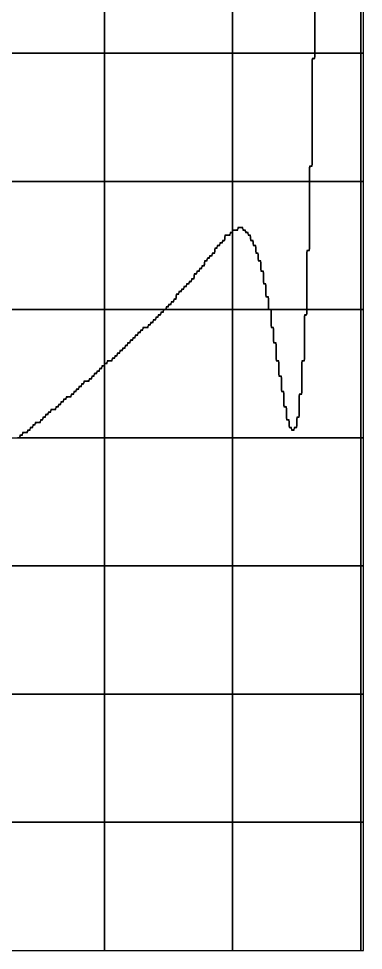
# Model space of a CAD drawing. Header units: metres. Extents: x -2.2 to 1, y -5.2 to 5.1.
# Drawn here: x 0.668 to 1.005, y -5.16 to -4.252 of the extents above; entities that cross this region are included whole.
import ezdxf

# ---------------------------------------------------------------- set-up
doc = ezdxf.new("R2010")
doc.units = ezdxf.units.M

msp = doc.modelspace()

# ---------------------------------------------------------------- linework, layer by layer
at = {"layer": '10', "color": 2}
for points in [[(0.95707, -4.2855, 0), (1.00207, -4.2855, 0), (1.00207, -4.1605, 0), (0.95707, -4.1605, 0), (0.95707, -4.2855, 0)], [(1.00207, -4.2855, 0), (1.00457, -4.2855, 0), (1.00457, -4.1605, 0), (1.00207, -4.1605, 0), (1.00207, -4.2855, 0)], [(0.95207, -4.4105, 0), (1.00207, -4.4105, 0), (1.00207, -4.2855, 0), (0.95707, -4.2855, 0), (0.95707, -4.28925, 0), (0.95582, -4.2905, 0), (0.95457, -4.2905, 0), (0.95457, -4.39425, 0), (0.95332, -4.3955, 0), (0.95207, -4.3955, 0), (0.95207, -4.4105, 0)], [(1.00207, -4.4105, 0), (1.00457, -4.4105, 0), (1.00457, -4.2855, 0), (1.00207, -4.2855, 0), (1.00207, -4.4105, 0)], [(0.94957, -4.5355, 0), (1.00207, -4.5355, 0), (1.00207, -4.4105, 0), (0.95207, -4.4105, 0), (0.95207, -4.47675, 0), (0.95082, -4.478, 0), (0.94957, -4.478, 0), (0.94957, -4.5355, 0)], [(1.00207, -4.5355, 0), (1.00457, -4.5355, 0), (1.00457, -4.4105, 0), (1.00207, -4.4105, 0), (1.00207, -4.5355, 0)], [(0.81207, -4.5355, 0), (0.87707, -4.5355, 0), (0.87707, -4.4605, 0), (0.87457, -4.4605, 0), (0.87457, -4.46175, 0), (0.87332, -4.463, 0), (0.86957, -4.463, 0), (0.86957, -4.46675, 0), (0.86832, -4.468, 0), (0.86707, -4.468, 0), (0.86707, -4.46925, 0), (0.86582, -4.4705, 0), (0.86457, -4.4705, 0), (0.86457, -4.47175, 0), (0.86332, -4.473, 0), (0.86207, -4.473, 0), (0.86207, -4.47425, 0), (0.86082, -4.4755, 0), (0.85957, -4.4755, 0), (0.85957, -4.47925, 0), (0.85832, -4.4805, 0), (0.85707, -4.4805, 0), (0.85707, -4.48175, 0), (0.85582, -4.483, 0), (0.85457, -4.483, 0), (0.85457, -4.48425, 0), (0.85332, -4.4855, 0), (0.85207, -4.4855, 0), (0.85207, -4.48675, 0), (0.85082, -4.488, 0), (0.84957, -4.488, 0), (0.84957, -4.49175, 0), (0.84832, -4.493, 0), (0.84707, -4.493, 0), (0.84707, -4.49425, 0), (0.84582, -4.4955, 0), (0.84457, -4.4955, 0), (0.84457, -4.49675, 0), (0.84332, -4.498, 0), (0.84207, -4.498, 0), (0.84207, -4.49925, 0), (0.84082, -4.5005, 0), (0.83957, -4.5005, 0), (0.83957, -4.50425, 0), (0.83832, -4.5055, 0), (0.83707, -4.5055, 0), (0.83707, -4.50675, 0), (0.83582, -4.508, 0), (0.83457, -4.508, 0), (0.83457, -4.50925, 0), (0.83332, -4.5105, 0), (0.83207, -4.5105, 0), (0.83207, -4.51175, 0), (0.83082, -4.513, 0), (0.82957, -4.513, 0), (0.82957, -4.51425, 0), (0.82832, -4.5155, 0), (0.82707, -4.5155, 0), (0.82707, -4.51675, 0), (0.82582, -4.518, 0), (0.82457, -4.518, 0), (0.82457, -4.51925, 0), (0.82332, -4.5205, 0), (0.82207, -4.5205, 0), (0.82207, -4.52425, 0), (0.82082, -4.5255, 0), (0.81957, -4.5255, 0), (0.81957, -4.52675, 0), (0.81832, -4.528, 0), (0.81707, -4.528, 0), (0.81707, -4.52925, 0), (0.81582, -4.5305, 0), (0.81457, -4.5305, 0), (0.81457, -4.53175, 0), (0.81332, -4.533, 0), (0.81207, -4.533, 0), (0.81207, -4.5355, 0)], [(0.87707, -4.5355, 0), (0.91207, -4.5355, 0), (0.91207, -4.523, 0), (0.91082, -4.523, 0), (0.90957, -4.52175, 0), (0.90957, -4.5105, 0), (0.90832, -4.5105, 0), (0.90707, -4.50925, 0), (0.90707, -4.498, 0), (0.90582, -4.498, 0), (0.90457, -4.49675, 0), (0.90457, -4.488, 0), (0.90332, -4.488, 0), (0.90207, -4.48675, 0), (0.90207, -4.4805, 0), (0.90082, -4.4805, 0), (0.89957, -4.47925, 0), (0.89957, -4.473, 0), (0.89832, -4.473, 0), (0.89707, -4.47175, 0), (0.89707, -4.468, 0), (0.89582, -4.468, 0), (0.89457, -4.46675, 0), (0.89457, -4.463, 0), (0.89332, -4.463, 0), (0.89207, -4.46175, 0), (0.89207, -4.4605, 0), (0.89082, -4.4605, 0), (0.88957, -4.45925, 0), (0.88957, -4.458, 0), (0.88832, -4.458, 0), (0.88707, -4.45675, 0), (0.88707, -4.4555, 0), (0.88207, -4.4555, 0), (0.88207, -4.45675, 0), (0.88082, -4.458, 0), (0.87707, -4.458, 0), (0.87707, -4.5355, 0)], [(0.75207, -4.6605, 0), (0.87707, -4.6605, 0), (0.87707, -4.5355, 0), (0.80957, -4.5355, 0), (0.80957, -4.53675, 0), (0.80832, -4.538, 0), (0.80707, -4.538, 0), (0.80707, -4.53925, 0), (0.80582, -4.5405, 0), (0.80457, -4.5405, 0), (0.80457, -4.54175, 0), (0.80332, -4.543, 0), (0.80207, -4.543, 0), (0.80207, -4.54425, 0), (0.80082, -4.5455, 0), (0.79957, -4.5455, 0), (0.79957, -4.54675, 0), (0.79832, -4.548, 0), (0.79707, -4.548, 0), (0.79707, -4.54925, 0), (0.79582, -4.5505, 0), (0.79457, -4.5505, 0), (0.79457, -4.55175, 0), (0.79332, -4.553, 0), (0.78957, -4.553, 0), (0.78957, -4.55425, 0), (0.78832, -4.5555, 0), (0.78707, -4.5555, 0), (0.78707, -4.55675, 0), (0.78582, -4.558, 0), (0.78457, -4.558, 0), (0.78457, -4.55925, 0), (0.78332, -4.5605, 0), (0.78207, -4.5605, 0), (0.78207, -4.56175, 0), (0.78082, -4.563, 0), (0.77957, -4.563, 0), (0.77957, -4.56425, 0), (0.77832, -4.5655, 0), (0.77707, -4.5655, 0), (0.77707, -4.56675, 0), (0.77582, -4.568, 0), (0.77457, -4.568, 0), (0.77457, -4.56925, 0), (0.77332, -4.5705, 0), (0.77207, -4.5705, 0), (0.77207, -4.57175, 0), (0.77082, -4.573, 0), (0.76957, -4.573, 0), (0.76957, -4.57425, 0), (0.76832, -4.5755, 0), (0.76707, -4.5755, 0), (0.76707, -4.57675, 0), (0.76582, -4.578, 0), (0.76457, -4.578, 0), (0.76457, -4.57925, 0), (0.76332, -4.5805, 0), (0.76207, -4.5805, 0), (0.76207, -4.58175, 0), (0.76082, -4.583, 0), (0.75957, -4.583, 0), (0.75957, -4.58425, 0), (0.75832, -4.5855, 0), (0.75457, -4.5855, 0), (0.75457, -4.58675, 0), (0.75332, -4.588, 0), (0.75207, -4.588, 0), (0.75207, -4.6605, 0)], [(0.87707, -4.6605, 0), (1.00207, -4.6605, 0), (1.00207, -4.5355, 0), (0.94957, -4.5355, 0), (0.94957, -4.53925, 0), (0.94832, -4.5405, 0), (0.94707, -4.5405, 0), (0.94707, -4.58425, 0), (0.94582, -4.5855, 0), (0.94457, -4.5855, 0), (0.94457, -4.61675, 0), (0.94332, -4.618, 0), (0.94207, -4.618, 0), (0.94207, -4.63925, 0), (0.94082, -4.6405, 0), (0.93957, -4.6405, 0), (0.93957, -4.64925, 0), (0.93832, -4.6505, 0), (0.93707, -4.6505, 0), (0.93707, -4.65175, 0), (0.93582, -4.653, 0), (0.93457, -4.65175, 0), (0.93457, -4.6505, 0), (0.93332, -4.6505, 0), (0.93207, -4.64925, 0), (0.93207, -4.643, 0), (0.93082, -4.643, 0), (0.92957, -4.64175, 0), (0.92957, -4.6305, 0), (0.92832, -4.6305, 0), (0.92707, -4.62925, 0), (0.92707, -4.6155, 0), (0.92582, -4.6155, 0), (0.92457, -4.61425, 0), (0.92457, -4.6005, 0), (0.92332, -4.6005, 0), (0.92207, -4.59925, 0), (0.92207, -4.5855, 0), (0.92082, -4.5855, 0), (0.91957, -4.58425, 0), (0.91957, -4.568, 0), (0.91832, -4.568, 0), (0.91707, -4.56675, 0), (0.91707, -4.553, 0), (0.91582, -4.553, 0), (0.91457, -4.55175, 0), (0.91457, -4.5355, 0), (0.87707, -4.5355, 0), (0.87707, -4.6605, 0)], [(1.00207, -4.6605, 0), (1.00457, -4.6605, 0), (1.00457, -4.5355, 0), (1.00207, -4.5355, 0), (1.00207, -4.6605, 0)], [(0.66957, -4.6605, 0), (0.75207, -4.6605, 0), (0.75207, -4.5905, 0), (0.74957, -4.5905, 0), (0.74957, -4.59175, 0), (0.74832, -4.593, 0), (0.74707, -4.593, 0), (0.74707, -4.59425, 0), (0.74582, -4.5955, 0), (0.74457, -4.5955, 0), (0.74457, -4.59675, 0), (0.74332, -4.598, 0), (0.74207, -4.598, 0), (0.74207, -4.59925, 0), (0.74082, -4.6005, 0), (0.73957, -4.6005, 0), (0.73957, -4.60175, 0), (0.73832, -4.603, 0), (0.73707, -4.603, 0), (0.73707, -4.60425, 0), (0.73582, -4.6055, 0), (0.73207, -4.6055, 0), (0.73207, -4.60675, 0), (0.73082, -4.608, 0), (0.72957, -4.608, 0), (0.72957, -4.60925, 0), (0.72832, -4.6105, 0), (0.72707, -4.6105, 0), (0.72707, -4.61175, 0), (0.72582, -4.613, 0), (0.72457, -4.613, 0), (0.72457, -4.61425, 0), (0.72332, -4.6155, 0), (0.72207, -4.6155, 0), (0.72207, -4.61675, 0), (0.72082, -4.618, 0), (0.71957, -4.618, 0), (0.71957, -4.61925, 0), (0.71832, -4.6205, 0), (0.71457, -4.6205, 0), (0.71457, -4.62175, 0), (0.71332, -4.623, 0), (0.71207, -4.623, 0), (0.71207, -4.62425, 0), (0.71082, -4.6255, 0), (0.70957, -4.6255, 0), (0.70957, -4.62675, 0), (0.70832, -4.628, 0), (0.70707, -4.628, 0), (0.70707, -4.62925, 0), (0.70582, -4.6305, 0), (0.70457, -4.6305, 0), (0.70457, -4.63175, 0), (0.70332, -4.633, 0), (0.69957, -4.633, 0), (0.69957, -4.63425, 0), (0.69832, -4.6355, 0), (0.69707, -4.6355, 0), (0.69707, -4.63675, 0), (0.69582, -4.638, 0), (0.69457, -4.638, 0), (0.69457, -4.63925, 0), (0.69332, -4.6405, 0), (0.69207, -4.6405, 0), (0.69207, -4.64175, 0), (0.69082, -4.643, 0), (0.68957, -4.643, 0), (0.68957, -4.64425, 0), (0.68832, -4.6455, 0), (0.68457, -4.6455, 0), (0.68457, -4.64675, 0), (0.68332, -4.648, 0), (0.68207, -4.648, 0), (0.68207, -4.64925, 0), (0.68082, -4.6505, 0), (0.67957, -4.6505, 0), (0.67957, -4.65175, 0), (0.67832, -4.653, 0), (0.67707, -4.653, 0), (0.67707, -4.65425, 0), (0.67582, -4.6555, 0), (0.67207, -4.6555, 0), (0.67207, -4.65675, 0), (0.67082, -4.658, 0), (0.66957, -4.658, 0), (0.66957, -4.6605, 0)], [(0.62707, -4.7855, 0), (0.75207, -4.7855, 0), (0.75207, -4.6605, 0), (0.66707, -4.6605, 0)], [(0.75207, -4.7855, 0), (0.87707, -4.7855, 0), (0.87707, -4.6605, 0), (0.75207, -4.6605, 0), (0.75207, -4.7855, 0)], [(0.87707, -4.7855, 0), (1.00207, -4.7855, 0), (1.00207, -4.6605, 0), (0.87707, -4.6605, 0), (0.87707, -4.7855, 0)], [(1.00207, -4.7855, 0), (1.00457, -4.7855, 0), (1.00457, -4.6605, 0), (1.00207, -4.6605, 0), (1.00207, -4.7855, 0)], [(0.62707, -4.9105, 0), (0.75207, -4.9105, 0), (0.75207, -4.7855, 0), (0.62707, -4.7855, 0), (0.62707, -4.9105, 0)], [(0.75207, -4.9105, 0), (0.87707, -4.9105, 0), (0.87707, -4.7855, 0), (0.75207, -4.7855, 0), (0.75207, -4.9105, 0)], [(0.87707, -4.9105, 0), (1.00207, -4.9105, 0), (1.00207, -4.7855, 0), (0.87707, -4.7855, 0), (0.87707, -4.9105, 0)], [(1.00207, -4.9105, 0), (1.00457, -4.9105, 0), (1.00457, -4.7855, 0), (1.00207, -4.7855, 0), (1.00207, -4.9105, 0)], [(0.62707, -5.0355, 0), (0.75207, -5.0355, 0), (0.75207, -4.9105, 0), (0.62707, -4.9105, 0), (0.62707, -5.0355, 0)], [(0.75207, -5.0355, 0), (0.87707, -5.0355, 0), (0.87707, -4.9105, 0), (0.75207, -4.9105, 0), (0.75207, -5.0355, 0)], [(0.87707, -5.0355, 0), (1.00207, -5.0355, 0), (1.00207, -4.9105, 0), (0.87707, -4.9105, 0), (0.87707, -5.0355, 0)], [(1.00207, -5.0355, 0), (1.00457, -5.0355, 0), (1.00457, -4.9105, 0), (1.00207, -4.9105, 0), (1.00207, -5.0355, 0)], [(0.62707, -5.1605, 0), (0.75207, -5.1605, 0), (0.75207, -5.0355, 0), (0.62707, -5.0355, 0), (0.62707, -5.1605, 0)], [(0.75207, -5.1605, 0), (0.87707, -5.1605, 0), (0.87707, -5.0355, 0), (0.75207, -5.0355, 0), (0.75207, -5.1605, 0)], [(0.87707, -5.1605, 0), (1.00207, -5.1605, 0), (1.00207, -5.0355, 0), (0.87707, -5.0355, 0), (0.87707, -5.1605, 0)], [(1.00207, -5.1605, 0), (1.00457, -5.1605, 0), (1.00457, -5.0355, 0), (1.00207, -5.0355, 0), (1.00207, -5.1605, 0)]]:
    msp.add_polyline3d(points, dxfattribs=at)
at = {"layer": '9', "color": 5}
for points in [[(0.62707, -4.2855, 0), (0.75207, -4.2855, 0), (0.75207, -4.1605, 0)], [(0.75207, -4.2855, 0), (0.87707, -4.2855, 0), (0.87707, -4.1605, 0), (0.75207, -4.1605, 0), (0.75207, -4.2855, 0)], [(0.87707, -4.2855, 0), (0.95707, -4.2855, 0), (0.95707, -4.1605, 0), (0.87707, -4.1605, 0), (0.87707, -4.2855, 0)], [(0.62707, -4.4105, 0), (0.75207, -4.4105, 0), (0.75207, -4.2855, 0), (0.62707, -4.2855, 0), (0.62707, -4.4105, 0)], [(0.75207, -4.4105, 0), (0.87707, -4.4105, 0), (0.87707, -4.2855, 0), (0.75207, -4.2855, 0), (0.75207, -4.4105, 0)], [(0.87707, -4.4105, 0), (0.95207, -4.4105, 0), (0.95207, -4.39675, 0), (0.95332, -4.3955, 0), (0.95457, -4.3955, 0), (0.95457, -4.29175, 0), (0.95582, -4.2905, 0), (0.95707, -4.2905, 0), (0.95707, -4.2855, 0), (0.87707, -4.2855, 0), (0.87707, -4.4105, 0)], [(0.62707, -4.5355, 0), (0.75207, -4.5355, 0), (0.75207, -4.4105, 0), (0.62707, -4.4105, 0), (0.62707, -4.5355, 0)], [(0.75207, -4.5355, 0), (0.81207, -4.5355, 0), (0.81207, -4.53425, 0), (0.81332, -4.533, 0), (0.81457, -4.533, 0), (0.81457, -4.53175, 0), (0.81582, -4.5305, 0), (0.81707, -4.5305, 0), (0.81707, -4.52925, 0), (0.81832, -4.528, 0), (0.81957, -4.528, 0), (0.81957, -4.52675, 0), (0.82082, -4.5255, 0), (0.82207, -4.5255, 0), (0.82207, -4.52175, 0), (0.82332, -4.5205, 0), (0.82457, -4.5205, 0), (0.82457, -4.51925, 0), (0.82582, -4.518, 0), (0.82707, -4.518, 0), (0.82707, -4.51675, 0), (0.82832, -4.5155, 0), (0.82957, -4.5155, 0), (0.82957, -4.51425, 0), (0.83082, -4.513, 0), (0.83207, -4.513, 0), (0.83207, -4.51175, 0), (0.83332, -4.5105, 0), (0.83457, -4.5105, 0), (0.83457, -4.50925, 0), (0.83582, -4.508, 0), (0.83707, -4.508, 0), (0.83707, -4.50675, 0), (0.83832, -4.5055, 0), (0.83957, -4.5055, 0), (0.83957, -4.50175, 0), (0.84082, -4.5005, 0), (0.84207, -4.5005, 0), (0.84207, -4.49925, 0), (0.84332, -4.498, 0), (0.84457, -4.498, 0), (0.84457, -4.49675, 0), (0.84582, -4.4955, 0), (0.84707, -4.4955, 0), (0.84707, -4.49425, 0), (0.84832, -4.493, 0), (0.84957, -4.493, 0), (0.84957, -4.48925, 0), (0.85082, -4.488, 0), (0.85207, -4.488, 0), (0.85207, -4.48675, 0), (0.85332, -4.4855, 0), (0.85457, -4.4855, 0), (0.85457, -4.48425, 0), (0.85582, -4.483, 0), (0.85707, -4.483, 0), (0.85707, -4.48175, 0), (0.85832, -4.4805, 0), (0.85957, -4.4805, 0), (0.85957, -4.47675, 0), (0.86082, -4.4755, 0), (0.86207, -4.4755, 0), (0.86207, -4.47425, 0), (0.86332, -4.473, 0), (0.86457, -4.473, 0), (0.86457, -4.47175, 0), (0.86582, -4.4705, 0), (0.86707, -4.4705, 0), (0.86707, -4.46925, 0), (0.86832, -4.468, 0), (0.86957, -4.468, 0), (0.86957, -4.46425, 0), (0.87082, -4.463, 0), (0.87457, -4.463, 0), (0.87457, -4.46175, 0), (0.87582, -4.4605, 0), (0.87707, -4.4605, 0), (0.87707, -4.4105, 0), (0.75207, -4.4105, 0), (0.75207, -4.5355, 0)], [(0.87707, -4.458, 0), (0.88207, -4.458, 0), (0.88207, -4.45675, 0), (0.88332, -4.4555, 0), (0.88582, -4.4555, 0), (0.88707, -4.45675, 0), (0.88707, -4.458, 0), (0.88832, -4.458, 0), (0.88957, -4.45925, 0), (0.88957, -4.4605, 0), (0.89082, -4.4605, 0), (0.89207, -4.46175, 0), (0.89207, -4.463, 0), (0.89332, -4.463, 0), (0.89457, -4.46425, 0), (0.89457, -4.468, 0), (0.89582, -4.468, 0), (0.89707, -4.46925, 0), (0.89707, -4.473, 0), (0.89832, -4.473, 0), (0.89957, -4.47425, 0), (0.89957, -4.4805, 0), (0.90082, -4.4805, 0), (0.90207, -4.48175, 0), (0.90207, -4.488, 0), (0.90332, -4.488, 0), (0.90457, -4.48925, 0), (0.90457, -4.498, 0), (0.90582, -4.498, 0), (0.90707, -4.49925, 0), (0.90707, -4.5105, 0), (0.90832, -4.5105, 0), (0.90957, -4.51175, 0), (0.90957, -4.523, 0), (0.91082, -4.523, 0), (0.91207, -4.52425, 0), (0.91207, -4.5355, 0), (0.94957, -4.5355, 0), (0.94957, -4.47925, 0), (0.95082, -4.478, 0), (0.95207, -4.478, 0), (0.95207, -4.4105, 0), (0.87707, -4.4105, 0), (0.87707, -4.458, 0)], [(0.62707, -4.6605, 0), (0.66957, -4.6605, 0), (0.66957, -4.65925, 0), (0.67082, -4.658, 0), (0.67207, -4.658, 0), (0.67207, -4.65675, 0), (0.67332, -4.6555, 0), (0.67707, -4.6555, 0), (0.67707, -4.65425, 0), (0.67832, -4.653, 0), (0.67957, -4.653, 0), (0.67957, -4.65175, 0), (0.68082, -4.6505, 0), (0.68207, -4.6505, 0), (0.68207, -4.64925, 0), (0.68332, -4.648, 0), (0.68457, -4.648, 0), (0.68457, -4.64675, 0), (0.68582, -4.6455, 0), (0.68957, -4.6455, 0), (0.68957, -4.64425, 0), (0.69082, -4.643, 0), (0.69207, -4.643, 0), (0.69207, -4.64175, 0), (0.69332, -4.6405, 0), (0.69457, -4.6405, 0), (0.69457, -4.63925, 0), (0.69582, -4.638, 0), (0.69707, -4.638, 0), (0.69707, -4.63675, 0), (0.69832, -4.6355, 0), (0.69957, -4.6355, 0), (0.69957, -4.63425, 0), (0.70082, -4.633, 0), (0.70457, -4.633, 0), (0.70457, -4.63175, 0), (0.70582, -4.6305, 0), (0.70707, -4.6305, 0), (0.70707, -4.62925, 0), (0.70832, -4.628, 0), (0.70957, -4.628, 0), (0.70957, -4.62675, 0), (0.71082, -4.6255, 0), (0.71207, -4.6255, 0), (0.71207, -4.62425, 0), (0.71332, -4.623, 0), (0.71457, -4.623, 0), (0.71457, -4.62175, 0), (0.71582, -4.6205, 0), (0.71957, -4.6205, 0), (0.71957, -4.61925, 0), (0.72082, -4.618, 0), (0.72207, -4.618, 0), (0.72207, -4.61675, 0), (0.72332, -4.6155, 0), (0.72457, -4.6155, 0), (0.72457, -4.61425, 0), (0.72582, -4.613, 0), (0.72707, -4.613, 0), (0.72707, -4.61175, 0), (0.72832, -4.6105, 0), (0.72957, -4.6105, 0), (0.72957, -4.60925, 0), (0.73082, -4.608, 0), (0.73207, -4.608, 0), (0.73207, -4.60675, 0), (0.73332, -4.6055, 0), (0.73707, -4.6055, 0), (0.73707, -4.60425, 0), (0.73832, -4.603, 0), (0.73957, -4.603, 0), (0.73957, -4.60175, 0), (0.74082, -4.6005, 0), (0.74207, -4.6005, 0), (0.74207, -4.59925, 0), (0.74332, -4.598, 0), (0.74457, -4.598, 0), (0.74457, -4.59675, 0), (0.74582, -4.5955, 0), (0.74707, -4.5955, 0), (0.74707, -4.59425, 0), (0.74832, -4.593, 0), (0.74957, -4.593, 0), (0.74957, -4.59175, 0), (0.75082, -4.5905, 0), (0.75207, -4.5905, 0), (0.75207, -4.5355, 0), (0.62707, -4.5355, 0)], [(0.75207, -4.588, 0), (0.75457, -4.588, 0), (0.75457, -4.58675, 0), (0.75582, -4.5855, 0), (0.75957, -4.5855, 0), (0.75957, -4.58425, 0), (0.76082, -4.583, 0), (0.76207, -4.583, 0), (0.76207, -4.58175, 0), (0.76332, -4.5805, 0), (0.76457, -4.5805, 0), (0.76457, -4.57925, 0), (0.76582, -4.578, 0), (0.76707, -4.578, 0), (0.76707, -4.57675, 0), (0.76832, -4.5755, 0), (0.76957, -4.5755, 0), (0.76957, -4.57425, 0), (0.77082, -4.573, 0), (0.77207, -4.573, 0), (0.77207, -4.57175, 0), (0.77332, -4.5705, 0), (0.77457, -4.5705, 0), (0.77457, -4.56925, 0), (0.77582, -4.568, 0), (0.77707, -4.568, 0), (0.77707, -4.56675, 0), (0.77832, -4.5655, 0), (0.77957, -4.5655, 0), (0.77957, -4.56425, 0), (0.78082, -4.563, 0), (0.78207, -4.563, 0), (0.78207, -4.56175, 0), (0.78332, -4.5605, 0), (0.78457, -4.5605, 0), (0.78457, -4.55925, 0), (0.78582, -4.558, 0), (0.78707, -4.558, 0), (0.78707, -4.55675, 0), (0.78832, -4.5555, 0), (0.78957, -4.5555, 0), (0.78957, -4.55425, 0), (0.79082, -4.553, 0), (0.79457, -4.553, 0), (0.79457, -4.55175, 0), (0.79582, -4.5505, 0), (0.79707, -4.5505, 0), (0.79707, -4.54925, 0), (0.79832, -4.548, 0), (0.79957, -4.548, 0), (0.79957, -4.54675, 0), (0.80082, -4.5455, 0), (0.80207, -4.5455, 0), (0.80207, -4.54425, 0), (0.80332, -4.543, 0), (0.80457, -4.543, 0), (0.80457, -4.54175, 0), (0.80582, -4.5405, 0), (0.80707, -4.5405, 0), (0.80707, -4.53925, 0), (0.80832, -4.538, 0), (0.80957, -4.538, 0), (0.80957, -4.5355, 0), (0.75207, -4.5355, 0), (0.75207, -4.588, 0)], [(0.91457, -4.553, 0), (0.91582, -4.553, 0), (0.91707, -4.55425, 0), (0.91707, -4.568, 0), (0.91832, -4.568, 0), (0.91957, -4.56925, 0), (0.91957, -4.5855, 0), (0.92082, -4.5855, 0), (0.92207, -4.58675, 0), (0.92207, -4.6005, 0), (0.92332, -4.6005, 0), (0.92457, -4.60175, 0), (0.92457, -4.6155, 0), (0.92582, -4.6155, 0), (0.92707, -4.61675, 0), (0.92707, -4.6305, 0), (0.92832, -4.6305, 0), (0.92957, -4.63175, 0), (0.92957, -4.643, 0), (0.93082, -4.643, 0), (0.93207, -4.64425, 0), (0.93207, -4.6505, 0), (0.93332, -4.6505, 0), (0.93457, -4.65175, 0), (0.93457, -4.653, 0), (0.93707, -4.653, 0), (0.93707, -4.65175, 0), (0.93832, -4.6505, 0), (0.93957, -4.6505, 0), (0.93957, -4.64175, 0), (0.94082, -4.6405, 0), (0.94207, -4.6405, 0), (0.94207, -4.61925, 0), (0.94332, -4.618, 0), (0.94457, -4.618, 0), (0.94457, -4.58675, 0), (0.94582, -4.5855, 0), (0.94707, -4.5855, 0), (0.94707, -4.54175, 0), (0.94832, -4.5405, 0), (0.94957, -4.5405, 0), (0.94957, -4.5355, 0), (0.91457, -4.5355, 0), (0.91457, -4.553, 0)]]:
    msp.add_polyline3d(points, dxfattribs=at)

doc.saveas('drawing.dxf')
